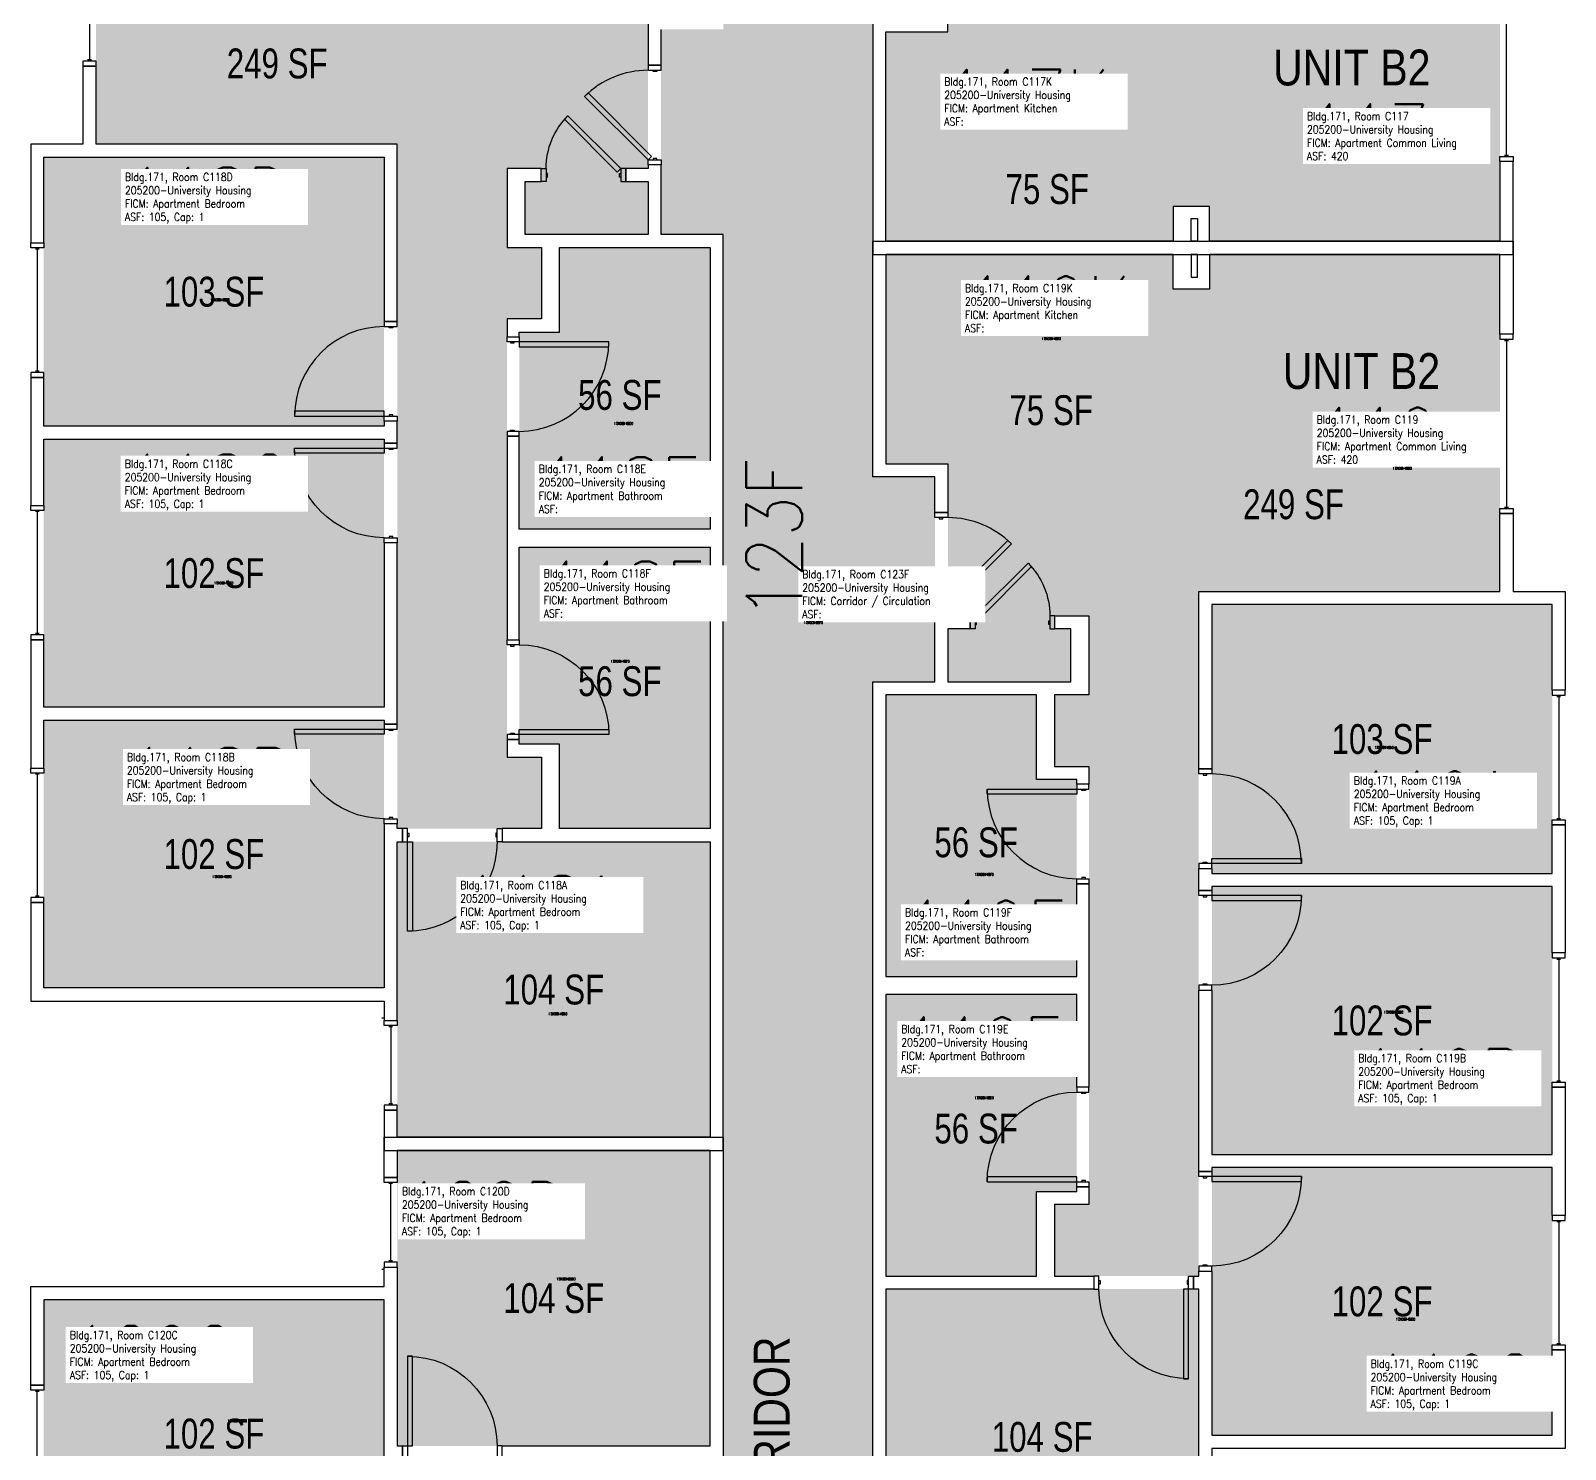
# Model space of a CAD drawing. Header units: inches. Extents: x 56 to 3925, y -1092 to 1472.
# Drawn here: x 3308 to 3925, y 445 to 1015 of the extents above; entities that cross this region are included whole.
import ezdxf
from ezdxf.enums import TextEntityAlignment as Align

# ---------------------------------------------------------------- set-up
doc = ezdxf.new("R2010")
doc.units = ezdxf.units.IN
doc.header["$LTSCALE"] = 192
doc.header["$MEASUREMENT"] = 0
doc.layers.get('0').update_dxf_attribs({"plot": 0})
for name, color, linetype in [('A-AREA-IDEN', 1, 'Continuous'), ('A-DOOR', 2, 'Continuous'), ('A-GLAZ', 1, 'Continuous'), ('A-IDEN-RNUM', 7, 'Continuous'), ('A-IDEN-SNUM', 4, 'Continuous'), ('A-IDEN-VNUM', 4, 'Continuous'), ('A-WALL', 5, 'Continuous'), ('AREA-TEXT', 3, 'Continuous'), ('Rooms-Category-Color', 7, 'Continuous'), ('Rooms-College-Color', 7, 'Continuous'), ('Rooms-Department-Color', 7, 'Continuous'), ('Rooms-Division-Color', 7, 'Continuous'), ('Rooms-Information', 7, 'Continuous')]:
    doc.layers.add(name, color=color, linetype=linetype)
doc.styles.add('AREA', font='arial.ttf', dxfattribs={"width": 0.75, "height": 12})
doc.styles.add('ROOMSNUMBER', font='txt.shx', dxfattribs={"height": 0.03})
doc.styles.add('ROOMVNUMBER', font='simplex.shx', dxfattribs={"width": 0.85})
doc.styles.get("Standard").update_dxf_attribs({"font": 'ARIALN.TTF'})

msp = doc.modelspace()

# ---------------------------------------------------------------- hatches: boundary and pattern name
h = msp.add_hatch()
h.set_pattern_fill('ANSI31', color=256, angle=90, style=0)
h.set_pattern_definition([(135, (2935.29632, 505.40573), (-0.088388348, -0.088388348), [])])
h.paths.add_polyline_path([(3519.25, 836.88), (3519.25, 895.61), (3528.46, 895.61), (3528.46, 836.88)], flags=9)
h = msp.add_hatch()
h.set_pattern_fill('ANSI31', color=256, style=0)
h.set_pattern_definition([(45, (4297.48303, 325.65573), (0.088388348, -0.088388348), [])])
h.paths.add_polyline_path([(3713.53, 657.13), (3713.53, 715.86), (3704.32, 715.86), (3704.32, 657.13)], flags=9)
at = {"layer": 'Rooms-Category-Color', "true_color": 0x728ef3}
for points in [[(3781.76, 929.89), (3781.76, 1014.03), (3676.64, 1014.03), (3676.64, 1075.16), (3685.59, 1075.16), (3685.59, 1080.41), (3676.64, 1080.41), (3676.64, 1101.6), (3726.01, 1101.6), (3726.01, 1080.41), (3719.59, 1080.41), (3719.59, 1075.16), (3733.26, 1075.16), (3733.26, 1106.85), (3719.39, 1106.85), (3719.39, 1135.6), (3733.26, 1135.6), (3733.26, 1311.64), (3719.39, 1311.64), (3719.39, 1340.39), (3777.39, 1340.39), (3777.39, 1065.39), (3898.39, 1065.39), (3898.39, 929.89)], [(3451.01, 1104.39), (3451.01, 1020.24), (3556.14, 1020.24), (3556.14, 959.12), (3547.19, 959.12), (3547.19, 953.87), (3556.14, 953.87), (3556.14, 932.67), (3506.76, 932.67), (3506.76, 953.87), (3513.19, 953.87), (3513.19, 959.12), (3499.51, 959.12), (3499.51, 927.42), (3513.39, 927.42), (3513.39, 898.67), (3499.51, 898.67), (3499.51, 722.64), (3513.39, 722.64), (3513.39, 693.89), (3455.39, 693.89), (3455.39, 968.89), (3334.39, 968.89), (3334.39, 1104.39)], [(3651.64, 1014.03), (3781.76, 1014.03), (3781.76, 943.89), (3767.14, 943.89), (3767.14, 929.89), (3651.64, 929.89)], [(3313.39, 963.64), (3313.39, 855.64), (3450.14, 855.64), (3450.14, 963.64)], [(3581.14, 814.28), (3504.39, 814.28), (3504.39, 893.42), (3520.64, 893.42), (3520.64, 927.42), (3581.14, 927.42)], [(3651.64, 840.49), (3781.76, 840.49), (3781.76, 910.64), (3767.14, 910.64), (3767.14, 924.64), (3651.64, 924.64)], [(3781.76, 924.64), (3781.76, 840.49), (3676.64, 840.49), (3676.64, 779.37), (3685.59, 779.37), (3685.59, 774.12), (3676.64, 774.12), (3676.64, 752.92), (3726.01, 752.92), (3726.01, 774.12), (3719.59, 774.12), (3719.59, 779.37), (3733.26, 779.37), (3733.26, 747.67), (3719.39, 747.67), (3719.39, 718.92), (3733.26, 718.92), (3733.26, 542.89), (3719.39, 542.89), (3719.39, 514.14), (3777.39, 514.14), (3777.39, 789.14), (3898.39, 789.14), (3898.39, 924.64)], [(3450.14, 742.76), (3313.39, 742.76), (3313.39, 850.39), (3450.14, 850.39)], [(3581.14, 693.89), (3520.64, 693.89), (3520.64, 727.89), (3504.39, 727.89), (3504.39, 807.03), (3581.14, 807.03)], [(3919.39, 783.89), (3919.39, 675.89), (3782.64, 675.89), (3782.64, 783.89)], [(3651.64, 634.53), (3728.39, 634.53), (3728.39, 713.67), (3712.14, 713.67), (3712.14, 747.67), (3651.64, 747.67)], [(3450.14, 629.89), (3313.39, 629.89), (3313.39, 737.51), (3450.14, 737.51)], [(3581.14, 569.89), (3455.39, 569.89), (3455.39, 688.64), (3581.14, 688.64)], [(3919.39, 563.01), (3782.64, 563.01), (3782.64, 670.64), (3919.39, 670.64)], [(3651.64, 514.14), (3712.14, 514.14), (3712.14, 548.14), (3728.39, 548.14), (3728.39, 627.28), (3651.64, 627.28)], [(3581.14, 564.64), (3455.39, 564.64), (3455.39, 445.89), (3581.14, 445.89)], [(3782.64, 450.14), (3919.39, 450.14), (3919.39, 557.76), (3782.64, 557.76)], [(3651.64, 390.14), (3777.39, 390.14), (3777.39, 508.89), (3651.64, 508.89)], [(3450.14, 504.64), (3313.39, 504.64), (3313.39, 397.01), (3450.14, 397.01)]]:
    msp.add_hatch(color=171, dxfattribs=at).paths.add_polyline_path(points)
at = {"layer": 'Rooms-Category-Color', "true_color": 0xadadad}
msp.add_hatch(color=253, dxfattribs=at).paths.add_polyline_path([(3586.39, 1019.28), (3646.39, 1019.28), (3646.39, 835.24), (3671.39, 835.24), (3671.39, 752.92), (3646.39, 752.92), (3646.39, 22.1), (3671.39, 22.1), (3671.39, -60.22), (3646.39, -60.22), (3646.39, -248.61), (3586.39, -248.61), (3586.39, -215.61), (3587.01, -215.61), (3587.01, -44.24), (3586.39, -44.24), (3586.39, 119.53), (3561.39, 119.53), (3561.39, 201.85), (3586.39, 201.85), (3586.39, 932.67), (3561.39, 932.67), (3561.39, 1014.99), (3586.39, 1014.99)])
at = {"layer": 'Rooms-College-Color', "true_color": 0xadadad}
for points in [[(3781.76, 929.89), (3781.76, 1014.03), (3676.64, 1014.03), (3676.64, 1075.16), (3685.59, 1075.16), (3685.59, 1080.41), (3676.64, 1080.41), (3676.64, 1101.6), (3726.01, 1101.6), (3726.01, 1080.41), (3719.59, 1080.41), (3719.59, 1075.16), (3733.26, 1075.16), (3733.26, 1106.85), (3719.39, 1106.85), (3719.39, 1135.6), (3733.26, 1135.6), (3733.26, 1311.64), (3719.39, 1311.64), (3719.39, 1340.39), (3777.39, 1340.39), (3777.39, 1065.39), (3898.39, 1065.39), (3898.39, 929.89)], [(3451.01, 1104.39), (3451.01, 1020.24), (3556.14, 1020.24), (3556.14, 959.12), (3547.19, 959.12), (3547.19, 953.87), (3556.14, 953.87), (3556.14, 932.67), (3506.76, 932.67), (3506.76, 953.87), (3513.19, 953.87), (3513.19, 959.12), (3499.51, 959.12), (3499.51, 927.42), (3513.39, 927.42), (3513.39, 898.67), (3499.51, 898.67), (3499.51, 722.64), (3513.39, 722.64), (3513.39, 693.89), (3455.39, 693.89), (3455.39, 968.89), (3334.39, 968.89), (3334.39, 1104.39)], [(3586.39, 1019.28), (3646.39, 1019.28), (3646.39, 835.24), (3671.39, 835.24), (3671.39, 752.92), (3646.39, 752.92), (3646.39, 22.1), (3671.39, 22.1), (3671.39, -60.22), (3646.39, -60.22), (3646.39, -248.61), (3586.39, -248.61), (3586.39, -215.61), (3587.01, -215.61), (3587.01, -44.24), (3586.39, -44.24), (3586.39, 119.53), (3561.39, 119.53), (3561.39, 201.85), (3586.39, 201.85), (3586.39, 932.67), (3561.39, 932.67), (3561.39, 1014.99), (3586.39, 1014.99)], [(3651.64, 1014.03), (3781.76, 1014.03), (3781.76, 943.89), (3767.14, 943.89), (3767.14, 929.89), (3651.64, 929.89)], [(3313.39, 963.64), (3313.39, 855.64), (3450.14, 855.64), (3450.14, 963.64)], [(3581.14, 814.28), (3504.39, 814.28), (3504.39, 893.42), (3520.64, 893.42), (3520.64, 927.42), (3581.14, 927.42)], [(3651.64, 840.49), (3781.76, 840.49), (3781.76, 910.64), (3767.14, 910.64), (3767.14, 924.64), (3651.64, 924.64)], [(3781.76, 924.64), (3781.76, 840.49), (3676.64, 840.49), (3676.64, 779.37), (3685.59, 779.37), (3685.59, 774.12), (3676.64, 774.12), (3676.64, 752.92), (3726.01, 752.92), (3726.01, 774.12), (3719.59, 774.12), (3719.59, 779.37), (3733.26, 779.37), (3733.26, 747.67), (3719.39, 747.67), (3719.39, 718.92), (3733.26, 718.92), (3733.26, 542.89), (3719.39, 542.89), (3719.39, 514.14), (3777.39, 514.14), (3777.39, 789.14), (3898.39, 789.14), (3898.39, 924.64)], [(3450.14, 742.76), (3313.39, 742.76), (3313.39, 850.39), (3450.14, 850.39)], [(3581.14, 693.89), (3520.64, 693.89), (3520.64, 727.89), (3504.39, 727.89), (3504.39, 807.03), (3581.14, 807.03)], [(3919.39, 783.89), (3919.39, 675.89), (3782.64, 675.89), (3782.64, 783.89)], [(3651.64, 634.53), (3728.39, 634.53), (3728.39, 713.67), (3712.14, 713.67), (3712.14, 747.67), (3651.64, 747.67)], [(3450.14, 629.89), (3313.39, 629.89), (3313.39, 737.51), (3450.14, 737.51)], [(3581.14, 569.89), (3455.39, 569.89), (3455.39, 688.64), (3581.14, 688.64)], [(3919.39, 563.01), (3782.64, 563.01), (3782.64, 670.64), (3919.39, 670.64)], [(3651.64, 514.14), (3712.14, 514.14), (3712.14, 548.14), (3728.39, 548.14), (3728.39, 627.28), (3651.64, 627.28)], [(3581.14, 564.64), (3455.39, 564.64), (3455.39, 445.89), (3581.14, 445.89)], [(3782.64, 450.14), (3919.39, 450.14), (3919.39, 557.76), (3782.64, 557.76)], [(3651.64, 390.14), (3777.39, 390.14), (3777.39, 508.89), (3651.64, 508.89)], [(3450.14, 504.64), (3313.39, 504.64), (3313.39, 397.01), (3450.14, 397.01)]]:
    msp.add_hatch(color=253, dxfattribs=at).paths.add_polyline_path(points)
at = {"layer": 'Rooms-Department-Color', "true_color": 0x604aed}
for points in [[(3781.76, 929.89), (3781.76, 1014.03), (3676.64, 1014.03), (3676.64, 1075.16), (3685.59, 1075.16), (3685.59, 1080.41), (3676.64, 1080.41), (3676.64, 1101.6), (3726.01, 1101.6), (3726.01, 1080.41), (3719.59, 1080.41), (3719.59, 1075.16), (3733.26, 1075.16), (3733.26, 1106.85), (3719.39, 1106.85), (3719.39, 1135.6), (3733.26, 1135.6), (3733.26, 1311.64), (3719.39, 1311.64), (3719.39, 1340.39), (3777.39, 1340.39), (3777.39, 1065.39), (3898.39, 1065.39), (3898.39, 929.89)], [(3451.01, 1104.39), (3451.01, 1020.24), (3556.14, 1020.24), (3556.14, 959.12), (3547.19, 959.12), (3547.19, 953.87), (3556.14, 953.87), (3556.14, 932.67), (3506.76, 932.67), (3506.76, 953.87), (3513.19, 953.87), (3513.19, 959.12), (3499.51, 959.12), (3499.51, 927.42), (3513.39, 927.42), (3513.39, 898.67), (3499.51, 898.67), (3499.51, 722.64), (3513.39, 722.64), (3513.39, 693.89), (3455.39, 693.89), (3455.39, 968.89), (3334.39, 968.89), (3334.39, 1104.39)], [(3651.64, 1014.03), (3781.76, 1014.03), (3781.76, 943.89), (3767.14, 943.89), (3767.14, 929.89), (3651.64, 929.89)], [(3313.39, 963.64), (3313.39, 855.64), (3450.14, 855.64), (3450.14, 963.64)], [(3581.14, 814.28), (3504.39, 814.28), (3504.39, 893.42), (3520.64, 893.42), (3520.64, 927.42), (3581.14, 927.42)], [(3651.64, 840.49), (3781.76, 840.49), (3781.76, 910.64), (3767.14, 910.64), (3767.14, 924.64), (3651.64, 924.64)], [(3781.76, 924.64), (3781.76, 840.49), (3676.64, 840.49), (3676.64, 779.37), (3685.59, 779.37), (3685.59, 774.12), (3676.64, 774.12), (3676.64, 752.92), (3726.01, 752.92), (3726.01, 774.12), (3719.59, 774.12), (3719.59, 779.37), (3733.26, 779.37), (3733.26, 747.67), (3719.39, 747.67), (3719.39, 718.92), (3733.26, 718.92), (3733.26, 542.89), (3719.39, 542.89), (3719.39, 514.14), (3777.39, 514.14), (3777.39, 789.14), (3898.39, 789.14), (3898.39, 924.64)], [(3450.14, 742.76), (3313.39, 742.76), (3313.39, 850.39), (3450.14, 850.39)], [(3581.14, 693.89), (3520.64, 693.89), (3520.64, 727.89), (3504.39, 727.89), (3504.39, 807.03), (3581.14, 807.03)], [(3919.39, 783.89), (3919.39, 675.89), (3782.64, 675.89), (3782.64, 783.89)], [(3651.64, 634.53), (3728.39, 634.53), (3728.39, 713.67), (3712.14, 713.67), (3712.14, 747.67), (3651.64, 747.67)], [(3450.14, 629.89), (3313.39, 629.89), (3313.39, 737.51), (3450.14, 737.51)], [(3581.14, 569.89), (3455.39, 569.89), (3455.39, 688.64), (3581.14, 688.64)], [(3919.39, 563.01), (3782.64, 563.01), (3782.64, 670.64), (3919.39, 670.64)], [(3651.64, 514.14), (3712.14, 514.14), (3712.14, 548.14), (3728.39, 548.14), (3728.39, 627.28), (3651.64, 627.28)], [(3581.14, 564.64), (3455.39, 564.64), (3455.39, 445.89), (3581.14, 445.89)], [(3782.64, 450.14), (3919.39, 450.14), (3919.39, 557.76), (3782.64, 557.76)], [(3651.64, 390.14), (3777.39, 390.14), (3777.39, 508.89), (3651.64, 508.89)], [(3450.14, 504.64), (3313.39, 504.64), (3313.39, 397.01), (3450.14, 397.01)]]:
    msp.add_hatch(color=173, dxfattribs=at).paths.add_polyline_path(points)
at = {"layer": 'Rooms-Department-Color', "true_color": 0xacacac}
msp.add_hatch(color=253, dxfattribs=at).paths.add_polyline_path([(3586.39, 1019.28), (3646.39, 1019.28), (3646.39, 835.24), (3671.39, 835.24), (3671.39, 752.92), (3646.39, 752.92), (3646.39, 22.1), (3671.39, 22.1), (3671.39, -60.22), (3646.39, -60.22), (3646.39, -248.61), (3586.39, -248.61), (3586.39, -215.61), (3587.01, -215.61), (3587.01, -44.24), (3586.39, -44.24), (3586.39, 119.53), (3561.39, 119.53), (3561.39, 201.85), (3586.39, 201.85), (3586.39, 932.67), (3561.39, 932.67), (3561.39, 1014.99), (3586.39, 1014.99)])
at = {"layer": 'Rooms-Division-Color', "true_color": 0x604aed}
for points in [[(3781.76, 929.89), (3781.76, 1014.03), (3676.64, 1014.03), (3676.64, 1075.16), (3685.59, 1075.16), (3685.59, 1080.41), (3676.64, 1080.41), (3676.64, 1101.6), (3726.01, 1101.6), (3726.01, 1080.41), (3719.59, 1080.41), (3719.59, 1075.16), (3733.26, 1075.16), (3733.26, 1106.85), (3719.39, 1106.85), (3719.39, 1135.6), (3733.26, 1135.6), (3733.26, 1311.64), (3719.39, 1311.64), (3719.39, 1340.39), (3777.39, 1340.39), (3777.39, 1065.39), (3898.39, 1065.39), (3898.39, 929.89)], [(3451.01, 1104.39), (3451.01, 1020.24), (3556.14, 1020.24), (3556.14, 959.12), (3547.19, 959.12), (3547.19, 953.87), (3556.14, 953.87), (3556.14, 932.67), (3506.76, 932.67), (3506.76, 953.87), (3513.19, 953.87), (3513.19, 959.12), (3499.51, 959.12), (3499.51, 927.42), (3513.39, 927.42), (3513.39, 898.67), (3499.51, 898.67), (3499.51, 722.64), (3513.39, 722.64), (3513.39, 693.89), (3455.39, 693.89), (3455.39, 968.89), (3334.39, 968.89), (3334.39, 1104.39)], [(3651.64, 1014.03), (3781.76, 1014.03), (3781.76, 943.89), (3767.14, 943.89), (3767.14, 929.89), (3651.64, 929.89)], [(3313.39, 963.64), (3313.39, 855.64), (3450.14, 855.64), (3450.14, 963.64)], [(3581.14, 814.28), (3504.39, 814.28), (3504.39, 893.42), (3520.64, 893.42), (3520.64, 927.42), (3581.14, 927.42)], [(3651.64, 840.49), (3781.76, 840.49), (3781.76, 910.64), (3767.14, 910.64), (3767.14, 924.64), (3651.64, 924.64)], [(3781.76, 924.64), (3781.76, 840.49), (3676.64, 840.49), (3676.64, 779.37), (3685.59, 779.37), (3685.59, 774.12), (3676.64, 774.12), (3676.64, 752.92), (3726.01, 752.92), (3726.01, 774.12), (3719.59, 774.12), (3719.59, 779.37), (3733.26, 779.37), (3733.26, 747.67), (3719.39, 747.67), (3719.39, 718.92), (3733.26, 718.92), (3733.26, 542.89), (3719.39, 542.89), (3719.39, 514.14), (3777.39, 514.14), (3777.39, 789.14), (3898.39, 789.14), (3898.39, 924.64)], [(3450.14, 742.76), (3313.39, 742.76), (3313.39, 850.39), (3450.14, 850.39)], [(3581.14, 693.89), (3520.64, 693.89), (3520.64, 727.89), (3504.39, 727.89), (3504.39, 807.03), (3581.14, 807.03)], [(3919.39, 783.89), (3919.39, 675.89), (3782.64, 675.89), (3782.64, 783.89)], [(3651.64, 634.53), (3728.39, 634.53), (3728.39, 713.67), (3712.14, 713.67), (3712.14, 747.67), (3651.64, 747.67)], [(3450.14, 629.89), (3313.39, 629.89), (3313.39, 737.51), (3450.14, 737.51)], [(3581.14, 569.89), (3455.39, 569.89), (3455.39, 688.64), (3581.14, 688.64)], [(3919.39, 563.01), (3782.64, 563.01), (3782.64, 670.64), (3919.39, 670.64)], [(3651.64, 514.14), (3712.14, 514.14), (3712.14, 548.14), (3728.39, 548.14), (3728.39, 627.28), (3651.64, 627.28)], [(3581.14, 564.64), (3455.39, 564.64), (3455.39, 445.89), (3581.14, 445.89)], [(3782.64, 450.14), (3919.39, 450.14), (3919.39, 557.76), (3782.64, 557.76)], [(3651.64, 390.14), (3777.39, 390.14), (3777.39, 508.89), (3651.64, 508.89)], [(3450.14, 504.64), (3313.39, 504.64), (3313.39, 397.01), (3450.14, 397.01)]]:
    msp.add_hatch(color=173, dxfattribs=at).paths.add_polyline_path(points)
at = {"layer": 'Rooms-Division-Color', "true_color": 0xadadad}
msp.add_hatch(color=253, dxfattribs=at).paths.add_polyline_path([(3586.39, 1019.28), (3646.39, 1019.28), (3646.39, 835.24), (3671.39, 835.24), (3671.39, 752.92), (3646.39, 752.92), (3646.39, 22.1), (3671.39, 22.1), (3671.39, -60.22), (3646.39, -60.22), (3646.39, -248.61), (3586.39, -248.61), (3586.39, -215.61), (3587.01, -215.61), (3587.01, -44.24), (3586.39, -44.24), (3586.39, 119.53), (3561.39, 119.53), (3561.39, 201.85), (3586.39, 201.85), (3586.39, 932.67), (3561.39, 932.67), (3561.39, 1014.99), (3586.39, 1014.99)])

# ---------------------------------------------------------------- linework, layer by layer
at = {"layer": 'A-DOOR'}
for points in [[(3561.39, 998.61), (3561.39, 1000.61), (3556.14, 1000.61), (3556.14, 998.61)], [(3559.64, 998.61), (3559.64, 998.11), (3558.14, 998.11), (3558.14, 998.61)], [(3556.14, 962.61), (3557.55, 964.02), (3532.1, 989.48), (3530.68, 988.06)], [(3545.19, 959.12), (3543.78, 957.7), (3522.56, 978.92), (3523.98, 980.33)], [(3561.39, 962.61), (3561.39, 960.61), (3556.14, 960.61), (3556.14, 962.61)], [(3559.64, 962.61), (3559.64, 963.11), (3558.14, 963.11), (3558.14, 962.61)], [(3515.19, 953.87), (3513.19, 953.87), (3513.19, 959.12), (3515.19, 959.12)], [(3515.19, 955.62), (3515.69, 955.62), (3515.69, 957.12), (3515.19, 957.12)], [(3545.19, 955.62), (3544.69, 955.62), (3544.69, 957.12), (3545.19, 957.12)], [(3545.19, 953.87), (3547.19, 953.87), (3547.19, 959.12), (3545.19, 959.12)], [(3455.39, 895.64), (3455.39, 897.64), (3450.14, 897.64), (3450.14, 895.64)], [(3453.64, 895.64), (3453.64, 895.14), (3452.14, 895.14), (3452.14, 895.64)], [(3499.51, 889.53), (3499.51, 891.53), (3504.39, 891.53), (3504.39, 889.53)], [(3500.89, 889.53), (3500.89, 889.03), (3502.39, 889.03), (3502.39, 889.53)], [(3504.39, 889.53), (3504.39, 887.53), (3540.39, 887.53), (3540.39, 889.53)], [(3450.14, 859.64), (3450.14, 861.64), (3414.14, 861.64), (3414.14, 859.64)], [(3455.39, 859.64), (3455.39, 857.64), (3450.14, 857.64), (3450.14, 859.64)], [(3453.64, 859.64), (3453.64, 860.14), (3452.14, 860.14), (3452.14, 859.64)], [(3499.51, 853.53), (3499.51, 851.53), (3504.39, 851.53), (3504.39, 853.53)], [(3500.89, 853.53), (3500.89, 854.03), (3502.39, 854.03), (3502.39, 853.53)], [(3450.14, 846.76), (3450.14, 844.76), (3414.14, 844.76), (3414.14, 846.76)], [(3455.39, 846.76), (3455.39, 848.76), (3450.14, 848.76), (3450.14, 846.76)], [(3453.64, 846.76), (3453.64, 846.26), (3452.14, 846.26), (3452.14, 846.76)], [(3671.39, 818.86), (3671.39, 820.86), (3676.64, 820.86), (3676.64, 818.86)], [(3673.14, 818.86), (3673.14, 818.36), (3674.64, 818.36), (3674.64, 818.86)], [(3455.39, 810.76), (3455.39, 808.76), (3450.14, 808.76), (3450.14, 810.76)], [(3453.64, 810.76), (3453.64, 811.26), (3452.14, 811.26), (3452.14, 810.76)], [(3676.64, 782.86), (3675.23, 784.27), (3700.68, 809.73), (3702.1, 808.31)], [(3687.59, 779.37), (3689, 777.95), (3710.22, 799.17), (3708.8, 800.58)], [(3673.14, 782.86), (3673.14, 783.36), (3674.64, 783.36), (3674.64, 782.86)], [(3671.39, 782.86), (3671.39, 780.86), (3676.64, 780.86), (3676.64, 782.86)], [(3687.59, 774.12), (3685.59, 774.12), (3685.59, 779.37), (3687.59, 779.37)], [(3687.59, 775.87), (3688.09, 775.87), (3688.09, 777.37), (3687.59, 777.37)], [(3717.59, 775.87), (3717.09, 775.87), (3717.09, 777.37), (3717.59, 777.37)], [(3717.59, 774.12), (3719.59, 774.12), (3719.59, 779.37), (3717.59, 779.37)], [(3499.51, 767.78), (3499.51, 769.78), (3504.39, 769.78), (3504.39, 767.78)], [(3500.89, 767.78), (3500.89, 767.28), (3502.39, 767.28), (3502.39, 767.78)], [(3450.14, 733.89), (3450.14, 731.89), (3414.14, 731.89), (3414.14, 733.89)], [(3455.39, 733.89), (3455.39, 735.89), (3450.14, 735.89), (3450.14, 733.89)], [(3453.64, 733.89), (3453.64, 733.39), (3452.14, 733.39), (3452.14, 733.89)], [(3504.39, 731.78), (3504.39, 733.78), (3540.39, 733.78), (3540.39, 731.78)], [(3499.51, 731.78), (3499.51, 729.78), (3504.39, 729.78), (3504.39, 731.78)], [(3500.89, 731.78), (3500.89, 732.28), (3502.39, 732.28), (3502.39, 731.78)], [(3777.39, 715.89), (3777.39, 717.89), (3782.64, 717.89), (3782.64, 715.89)], [(3779.14, 715.89), (3779.14, 715.39), (3780.64, 715.39), (3780.64, 715.89)], [(3728.39, 709.78), (3728.39, 707.78), (3692.39, 707.78), (3692.39, 709.78)], [(3733.26, 709.78), (3733.26, 711.78), (3728.39, 711.78), (3728.39, 709.78)], [(3731.89, 709.78), (3731.89, 709.28), (3730.39, 709.28), (3730.39, 709.78)], [(3455.39, 697.89), (3455.39, 695.89), (3450.14, 695.89), (3450.14, 697.89)], [(3453.64, 697.89), (3453.64, 698.39), (3452.14, 698.39), (3452.14, 697.89)], [(3459.51, 693.89), (3457.51, 693.89), (3457.51, 688.64), (3459.51, 688.64)], [(3459.51, 692.14), (3460.01, 692.14), (3460.01, 690.64), (3459.51, 690.64)], [(3495.51, 692.14), (3495.01, 692.14), (3495.01, 690.64), (3495.51, 690.64)], [(3495.51, 693.89), (3497.51, 693.89), (3497.51, 688.64), (3495.51, 688.64)], [(3459.51, 688.64), (3461.51, 688.64), (3461.51, 652.64), (3459.51, 652.64)], [(3777.39, 679.89), (3777.39, 677.89), (3782.64, 677.89), (3782.64, 679.89)], [(3779.14, 679.89), (3779.14, 680.39), (3780.64, 680.39), (3780.64, 679.89)], [(3782.64, 679.89), (3782.64, 681.89), (3818.64, 681.89), (3818.64, 679.89)], [(3733.26, 673.78), (3733.26, 671.78), (3728.39, 671.78), (3728.39, 673.78)], [(3731.89, 673.78), (3731.89, 674.28), (3730.39, 674.28), (3730.39, 673.78)], [(3777.39, 667.01), (3777.39, 669.01), (3782.64, 669.01), (3782.64, 667.01)], [(3779.14, 667.01), (3779.14, 666.51), (3780.64, 666.51), (3780.64, 667.01)], [(3782.64, 667.01), (3782.64, 665.01), (3818.64, 665.01), (3818.64, 667.01)], [(3777.39, 631.01), (3777.39, 629.01), (3782.64, 629.01), (3782.64, 631.01)], [(3779.14, 631.01), (3779.14, 631.51), (3780.64, 631.51), (3780.64, 631.01)], [(3733.26, 588.03), (3733.26, 590.03), (3728.39, 590.03), (3728.39, 588.03)], [(3731.89, 588.03), (3731.89, 587.53), (3730.39, 587.53), (3730.39, 588.03)], [(3777.39, 554.14), (3777.39, 556.14), (3782.64, 556.14), (3782.64, 554.14)], [(3728.39, 552.03), (3728.39, 554.03), (3692.39, 554.03), (3692.39, 552.03)], [(3733.26, 552.03), (3733.26, 550.03), (3728.39, 550.03), (3728.39, 552.03)], [(3731.89, 552.03), (3731.89, 552.53), (3730.39, 552.53), (3730.39, 552.03)], [(3779.14, 554.14), (3779.14, 553.64), (3780.64, 553.64), (3780.64, 554.14)], [(3782.64, 554.14), (3782.64, 552.14), (3818.64, 552.14), (3818.64, 554.14)], [(3777.39, 518.14), (3777.39, 516.14), (3782.64, 516.14), (3782.64, 518.14)], [(3779.14, 518.14), (3779.14, 518.64), (3780.64, 518.64), (3780.64, 518.14)], [(3737.27, 514.14), (3735.27, 514.14), (3735.27, 508.89), (3737.27, 508.89)], [(3737.27, 512.39), (3737.77, 512.39), (3737.77, 510.89), (3737.27, 510.89)], [(3773.27, 512.39), (3772.77, 512.39), (3772.77, 510.89), (3773.27, 510.89)], [(3773.27, 514.14), (3775.27, 514.14), (3775.27, 508.89), (3773.27, 508.89)], [(3773.27, 508.89), (3771.27, 508.89), (3771.27, 472.89), (3773.27, 472.89)], [(3459.51, 445.89), (3461.51, 445.89), (3461.51, 481.89), (3459.51, 481.89)], [(3459.51, 440.64), (3457.51, 440.64), (3457.51, 445.89), (3459.51, 445.89)], [(3495.51, 440.64), (3497.51, 440.64), (3497.51, 445.89), (3495.51, 445.89)]]:
    msp.add_lwpolyline(points, close=True, dxfattribs=at)
for centre, start, end in [((3556.14, 962.61), 90, 135), ((3450.14, 859.64), 90, 180), ((3504.39, 889.53), 270, 0), ((3676.64, 782.86), 45, 90), ((3782.64, 679.89), 0, 90), ((3728.39, 709.78), 180, 270)]:
    msp.add_arc(centre, 36, start, end, dxfattribs=at)
at = {"layer": 'A-DOOR', "extrusion": (0, 0, -1)}
for centre, radius, start, end in [((-3545.19, 959.12), 30, 0, 45), ((-3450.14, 846.76), 36, 270, 0), ((-3687.59, 779.37), 30, 135, 180), ((-3504.39, 731.78), 36, 90, 180), ((-3450.14, 733.89), 36, 270, 0), ((-3459.51, 688.64), 36, 180, 270), ((-3782.64, 667.01), 36, 180, 270), ((-3728.39, 552.03), 36, 0, 90), ((-3782.64, 554.14), 36, 180, 270), ((-3773.27, 508.89), 36, 270, 0), ((-3459.51, 445.89), 36, 90, 180)]:
    msp.add_arc(centre, radius, start, end, dxfattribs=at)
at = {"layer": 'A-GLAZ'}
for p, q in [((3331.76, 1069.77), (3331.76, 1002.77)), ((3901.01, 964.5), (3901.01, 1031.5)), ((3332.51, 1002.77), (3331.01, 1002.77)), ((3900.26, 964.5), (3901.76, 964.5)), ((3311.51, 926.73), (3310.01, 926.73)), ((3310.76, 926.73), (3310.76, 877.73)), ((3900.26, 890.02), (3901.76, 890.02)), ((3901.01, 890.02), (3901.01, 823.02)), ((3311.51, 877.73), (3310.01, 877.73)), ((3311.51, 821.26), (3310.01, 821.26)), ((3310.76, 821.26), (3310.76, 772.26)), ((3900.26, 823.02), (3901.76, 823.02)), ((3311.51, 772.26), (3310.01, 772.26)), ((3921.26, 746.98), (3922.76, 746.98)), ((3922.01, 746.98), (3922.01, 697.98)), ((3311.51, 715.74), (3310.01, 715.74)), ((3310.76, 715.74), (3310.76, 666.74)), ((3921.26, 697.98), (3922.76, 697.98)), ((3311.51, 666.74), (3310.01, 666.74)), ((3921.26, 641.51), (3922.76, 641.51)), ((3922.01, 641.51), (3922.01, 592.51)), ((3450.14, 617.77), (3449.14, 617.77)), ((3453.51, 614.27), (3452.01, 614.27)), ((3452.76, 614.27), (3452.76, 583.27)), ((3921.26, 592.51), (3922.76, 592.51)), ((3453.51, 583.27), (3452.01, 583.27)), ((3453.51, 551.26), (3452.01, 551.26)), ((3452.76, 520.26), (3452.76, 551.26)), ((3921.26, 535.99), (3922.76, 535.99)), ((3922.01, 535.99), (3922.01, 486.99)), ((3453.51, 520.26), (3452.01, 520.26)), ((3450.14, 516.76), (3449.14, 516.76)), ((3921.26, 486.99), (3922.76, 486.99)), ((3311.51, 467.79), (3310.01, 467.79)), ((3310.76, 418.79), (3310.76, 467.79))]:
    msp.add_line(p, q, dxfattribs=at)
for points in [[(3329.14, 1002.27), (3329.14, 1000.27), (3334.39, 1000.27), (3334.39, 1002.27)], [(3903.64, 964), (3903.64, 962), (3898.39, 962), (3898.39, 964)], [(3308.14, 927.23), (3308.14, 929.23), (3313.39, 929.23), (3313.39, 927.23)], [(3903.64, 890.52), (3903.64, 892.52), (3898.39, 892.52), (3898.39, 890.52)], [(3308.14, 877.23), (3308.14, 875.23), (3313.39, 875.23), (3313.39, 877.23)], [(3308.14, 821.76), (3308.14, 823.76), (3313.39, 823.76), (3313.39, 821.76)], [(3903.64, 822.52), (3903.64, 820.52), (3898.39, 820.52), (3898.39, 822.52)], [(3308.14, 771.76), (3308.14, 769.76), (3313.39, 769.76), (3313.39, 771.76)], [(3924.64, 747.48), (3924.64, 749.48), (3919.39, 749.48), (3919.39, 747.48)], [(3308.14, 716.24), (3308.14, 718.24), (3313.39, 718.24), (3313.39, 716.24)], [(3924.64, 697.48), (3924.64, 695.48), (3919.39, 695.48), (3919.39, 697.48)], [(3308.14, 666.24), (3308.14, 664.24), (3313.39, 664.24), (3313.39, 666.24)], [(3924.64, 642.01), (3924.64, 644.01), (3919.39, 644.01), (3919.39, 642.01)], [(3450.14, 614.77), (3450.14, 616.77), (3455.39, 616.77), (3455.39, 614.77)], [(3924.64, 592.01), (3924.64, 590.01), (3919.39, 590.01), (3919.39, 592.01)], [(3450.14, 582.77), (3450.14, 580.77), (3455.39, 580.77), (3455.39, 582.77)], [(3450.14, 551.76), (3450.14, 553.76), (3455.39, 553.76), (3455.39, 551.76)], [(3924.64, 536.49), (3924.64, 538.49), (3919.39, 538.49), (3919.39, 536.49)], [(3450.14, 519.76), (3450.14, 517.76), (3455.39, 517.76), (3455.39, 519.76)], [(3924.64, 486.49), (3924.64, 484.49), (3919.39, 484.49), (3919.39, 486.49)], [(3308.14, 468.29), (3308.14, 470.29), (3313.39, 470.29), (3313.39, 468.29)]]:
    msp.add_lwpolyline(points, close=True, dxfattribs=at)
at = {"layer": 'A-WALL'}
for p, q in [((3676.64, 1014.03), (3676.64, 1033.67)), ((3556.14, 1020.24), (3556.14, 1000.61)), ((3646.39, 1019.28), (3646.39, 924.64)), ((3561.39, 1000.61), (3561.39, 1014.99)), ((3651.64, 929.89), (3651.64, 1014.03)), ((3651.64, 1014.03), (3676.64, 1014.03)), ((3329.14, 1000.27), (3329.14, 968.89)), ((3334.39, 1000.27), (3329.14, 1000.27)), ((3334.39, 968.89), (3334.39, 1000.27)), ((3556.14, 1000.61), (3561.39, 1000.61)), ((3308.14, 968.89), (3308.14, 929.23)), ((3329.14, 968.89), (3308.14, 968.89)), ((3455.39, 968.89), (3334.39, 968.89)), ((3455.39, 897.64), (3455.39, 968.89)), ((3313.39, 929.23), (3313.39, 963.64)), ((3313.39, 963.64), (3450.14, 963.64)), ((3450.14, 963.64), (3450.14, 897.64)), ((3903.64, 962), (3898.39, 962)), ((3898.39, 962), (3898.39, 929.89)), ((3903.64, 924.64), (3903.64, 962)), ((3499.51, 959.12), (3499.51, 927.42)), ((3513.19, 959.12), (3499.51, 959.12)), ((3513.19, 953.87), (3513.19, 959.12)), ((3556.14, 959.12), (3547.19, 959.12)), ((3547.19, 959.12), (3547.19, 953.87)), ((3556.14, 960.61), (3556.14, 959.12)), ((3561.39, 960.61), (3556.14, 960.61)), ((3561.39, 932.67), (3561.39, 960.61)), ((3506.76, 932.67), (3506.76, 953.87)), ((3506.76, 953.87), (3513.19, 953.87)), ((3547.19, 953.87), (3556.14, 953.87)), ((3556.14, 953.87), (3556.14, 932.67)), ((3767.14, 943.89), (3767.14, 929.89)), ((3781.76, 943.89), (3767.14, 943.89)), ((3781.76, 929.89), (3781.76, 943.89)), ((3774.39, 929.89), (3774.39, 939.01)), ((3774.39, 939.01), (3776.89, 939.01)), ((3776.89, 939.01), (3776.89, 929.89)), ((3556.14, 932.67), (3506.76, 932.67)), ((3586.39, 932.67), (3561.39, 932.67)), ((3586.39, 693.26), (3586.39, 932.67)), ((3308.14, 929.23), (3313.39, 929.23)), ((3499.51, 927.42), (3513.39, 927.42)), ((3513.39, 927.42), (3513.39, 898.67)), ((3520.64, 893.42), (3520.64, 927.42)), ((3520.64, 927.42), (3581.14, 927.42)), ((3581.14, 927.42), (3581.14, 814.28)), ((3646.39, 835.24), (3646.39, 929.89)), ((3646.39, 929.89), (3903.64, 929.89)), ((3767.14, 929.89), (3651.64, 929.89)), ((3776.89, 929.89), (3774.39, 929.89)), ((3898.39, 929.89), (3781.76, 929.89)), ((3903.64, 929.89), (3903.64, 892.52)), ((3646.39, 924.64), (3903.64, 924.64)), ((3651.64, 924.64), (3651.64, 840.49)), ((3767.14, 924.64), (3651.64, 924.64)), ((3767.14, 910.64), (3767.14, 924.64)), ((3776.89, 924.64), (3774.39, 924.64)), ((3774.39, 924.64), (3774.39, 915.51)), ((3776.89, 915.51), (3776.89, 924.64)), ((3898.39, 924.64), (3781.76, 924.64)), ((3781.76, 924.64), (3781.76, 910.64)), ((3898.39, 892.52), (3898.39, 924.64)), ((3774.39, 915.51), (3776.89, 915.51)), ((3781.76, 910.64), (3767.14, 910.64)), ((3450.14, 897.64), (3455.39, 897.64)), ((3499.51, 898.67), (3499.51, 891.53)), ((3513.39, 898.67), (3499.51, 898.67)), ((3499.51, 891.53), (3504.39, 891.53)), ((3504.39, 891.53), (3504.39, 893.42)), ((3504.39, 893.42), (3520.64, 893.42)), ((3903.64, 892.52), (3898.39, 892.52)), ((3308.14, 875.23), (3308.14, 823.76)), ((3313.39, 875.23), (3308.14, 875.23)), ((3313.39, 855.64), (3313.39, 875.23)), ((3450.14, 857.64), (3450.14, 855.64)), ((3455.39, 857.64), (3450.14, 857.64)), ((3455.39, 848.76), (3455.39, 857.64)), ((3450.14, 855.64), (3313.39, 855.64)), ((3499.51, 851.53), (3499.51, 769.78)), ((3504.39, 851.53), (3499.51, 851.53)), ((3504.39, 814.28), (3504.39, 851.53)), ((3313.39, 823.76), (3313.39, 850.39)), ((3313.39, 850.39), (3450.14, 850.39)), ((3450.14, 850.39), (3450.14, 848.76)), ((3450.14, 848.76), (3455.39, 848.76)), ((3651.64, 840.49), (3676.64, 840.49)), ((3676.64, 840.49), (3676.64, 820.86)), ((3671.39, 835.24), (3646.39, 835.24)), ((3671.39, 820.86), (3671.39, 835.24)), ((3308.14, 823.76), (3313.39, 823.76)), ((3676.64, 820.86), (3671.39, 820.86)), ((3898.39, 789.14), (3898.39, 820.52)), ((3898.39, 820.52), (3903.64, 820.52)), ((3903.64, 820.52), (3903.64, 789.14)), ((3581.14, 814.28), (3504.39, 814.28)), ((3450.14, 808.76), (3450.14, 742.76)), ((3455.39, 808.76), (3450.14, 808.76)), ((3455.39, 735.89), (3455.39, 808.76)), ((3504.39, 769.78), (3504.39, 807.03)), ((3504.39, 807.03), (3581.14, 807.03)), ((3581.14, 807.03), (3581.14, 693.89)), ((3777.39, 789.14), (3898.39, 789.14)), ((3777.39, 717.89), (3777.39, 789.14)), ((3903.64, 789.14), (3924.64, 789.14)), ((3924.64, 789.14), (3924.64, 749.48)), ((3919.39, 783.89), (3782.64, 783.89)), ((3782.64, 783.89), (3782.64, 717.89)), ((3919.39, 749.48), (3919.39, 783.89)), ((3671.39, 752.92), (3671.39, 780.86)), ((3671.39, 780.86), (3676.64, 780.86)), ((3676.64, 780.86), (3676.64, 779.37)), ((3676.64, 779.37), (3685.59, 779.37)), ((3685.59, 779.37), (3685.59, 774.12)), ((3719.59, 779.37), (3733.26, 779.37)), ((3719.59, 774.12), (3719.59, 779.37)), ((3733.26, 779.37), (3733.26, 747.67)), ((3685.59, 774.12), (3676.64, 774.12)), ((3676.64, 774.12), (3676.64, 752.92)), ((3726.01, 774.12), (3719.59, 774.12)), ((3726.01, 752.92), (3726.01, 774.12)), ((3313.39, 769.76), (3308.14, 769.76)), ((3308.14, 769.76), (3308.14, 718.24)), ((3313.39, 742.76), (3313.39, 769.76)), ((3499.51, 769.78), (3504.39, 769.78)), ((3646.39, 513.51), (3646.39, 752.92)), ((3646.39, 752.92), (3671.39, 752.92)), ((3676.64, 752.92), (3726.01, 752.92)), ((3651.64, 747.67), (3651.64, 634.53)), ((3712.14, 747.67), (3651.64, 747.67)), ((3712.14, 713.67), (3712.14, 747.67)), ((3719.39, 747.67), (3719.39, 718.92)), ((3733.26, 747.67), (3719.39, 747.67)), ((3924.64, 749.48), (3919.39, 749.48)), ((3450.14, 742.76), (3313.39, 742.76)), ((3313.39, 737.51), (3450.14, 737.51)), ((3313.39, 718.24), (3313.39, 737.51)), ((3450.14, 737.51), (3450.14, 735.89)), ((3450.14, 735.89), (3455.39, 735.89)), ((3499.51, 729.78), (3499.51, 722.64)), ((3504.39, 729.78), (3499.51, 729.78)), ((3504.39, 727.89), (3504.39, 729.78)), ((3520.64, 727.89), (3504.39, 727.89)), ((3520.64, 693.89), (3520.64, 727.89)), ((3499.51, 722.64), (3513.39, 722.64)), ((3513.39, 722.64), (3513.39, 693.89)), ((3308.14, 718.24), (3313.39, 718.24)), ((3719.39, 718.92), (3733.26, 718.92)), ((3733.26, 718.92), (3733.26, 711.78)), ((3782.64, 717.89), (3777.39, 717.89)), ((3728.39, 713.67), (3712.14, 713.67)), ((3728.39, 711.78), (3728.39, 713.67)), ((3733.26, 711.78), (3728.39, 711.78)), ((3450.14, 695.89), (3450.14, 629.89)), ((3455.39, 695.89), (3450.14, 695.89)), ((3455.39, 693.89), (3455.39, 695.89)), ((3457.51, 693.89), (3455.39, 693.89)), ((3457.51, 688.64), (3457.51, 693.89)), ((3500.14, 693.89), (3497.51, 693.89)), ((3497.51, 693.89), (3497.51, 688.64)), ((3513.39, 693.89), (3500.14, 693.89)), ((3581.14, 693.89), (3520.64, 693.89)), ((3586.39, 564.64), (3586.39, 693.26)), ((3919.39, 675.89), (3919.39, 695.48)), ((3919.39, 695.48), (3924.64, 695.48)), ((3924.64, 695.48), (3924.64, 644.01)), ((3455.39, 625.26), (3455.39, 688.64)), ((3455.39, 688.64), (3457.51, 688.64)), ((3497.51, 688.64), (3500.14, 688.64)), ((3500.14, 688.64), (3581.14, 688.64)), ((3581.14, 688.64), (3581.14, 569.89)), ((3777.39, 669.01), (3777.39, 677.89)), ((3777.39, 677.89), (3782.64, 677.89)), ((3782.64, 677.89), (3782.64, 675.89)), ((3782.64, 675.89), (3919.39, 675.89)), ((3728.39, 634.53), (3728.39, 671.78)), ((3728.39, 671.78), (3733.26, 671.78)), ((3733.26, 671.78), (3733.26, 590.03)), ((3782.64, 669.01), (3777.39, 669.01)), ((3919.39, 670.64), (3782.64, 670.64)), ((3782.64, 670.64), (3782.64, 669.01)), ((3919.39, 644.01), (3919.39, 670.64)), ((3308.14, 664.24), (3308.14, 624.64)), ((3313.39, 664.24), (3308.14, 664.24)), ((3313.39, 629.89), (3313.39, 664.24)), ((3924.64, 644.01), (3919.39, 644.01)), ((3450.14, 629.89), (3313.39, 629.89)), ((3651.64, 634.53), (3728.39, 634.53)), ((3777.39, 556.14), (3777.39, 629.01)), ((3777.39, 629.01), (3782.64, 629.01)), ((3782.64, 629.01), (3782.64, 563.01)), ((3308.14, 624.64), (3450.14, 624.64)), ((3450.14, 624.64), (3450.14, 616.77)), ((3455.39, 616.77), (3455.39, 625.26)), ((3728.39, 627.28), (3651.64, 627.28)), ((3651.64, 627.28), (3651.64, 514.14)), ((3728.39, 590.03), (3728.39, 627.28)), ((3450.14, 616.77), (3455.39, 616.77)), ((3733.26, 590.03), (3728.39, 590.03)), ((3919.39, 563.01), (3919.39, 590.01)), ((3919.39, 590.01), (3924.64, 590.01)), ((3924.64, 590.01), (3924.64, 538.49)), ((3450.14, 580.77), (3450.14, 564.64)), ((3455.39, 580.77), (3450.14, 580.77)), ((3455.39, 569.89), (3455.39, 580.77)), ((3450.14, 553.76), (3450.14, 569.89)), ((3450.14, 569.89), (3586.39, 569.89)), ((3581.14, 569.89), (3455.39, 569.89)), ((3586.39, 569.89), (3586.39, 441.26)), ((3450.14, 564.64), (3586.39, 564.64)), ((3455.39, 564.64), (3455.39, 553.76)), ((3581.14, 564.64), (3455.39, 564.64)), ((3581.14, 445.89), (3581.14, 564.64)), ((3782.64, 563.01), (3919.39, 563.01)), ((3782.64, 556.14), (3777.39, 556.14)), ((3919.39, 557.76), (3782.64, 557.76)), ((3782.64, 557.76), (3782.64, 556.14)), ((3919.39, 538.49), (3919.39, 557.76)), ((3455.39, 553.76), (3450.14, 553.76)), ((3728.39, 548.14), (3728.39, 550.03)), ((3728.39, 550.03), (3733.26, 550.03)), ((3733.26, 550.03), (3733.26, 542.89)), ((3712.14, 548.14), (3728.39, 548.14)), ((3712.14, 514.14), (3712.14, 548.14)), ((3733.26, 542.89), (3719.39, 542.89)), ((3719.39, 542.89), (3719.39, 514.14)), ((3924.64, 538.49), (3919.39, 538.49)), ((3450.14, 509.89), (3450.14, 517.76)), ((3450.14, 517.76), (3455.39, 517.76)), ((3455.39, 517.76), (3455.39, 509.26)), ((3646.39, 384.89), (3646.39, 513.51)), ((3651.64, 514.14), (3712.14, 514.14)), ((3719.39, 514.14), (3732.64, 514.14)), ((3732.64, 514.14), (3735.27, 514.14)), ((3735.27, 514.14), (3735.27, 508.89)), ((3775.27, 514.14), (3777.39, 514.14)), ((3775.27, 508.89), (3775.27, 514.14)), ((3777.39, 514.14), (3777.39, 516.14)), ((3777.39, 516.14), (3782.64, 516.14)), ((3782.64, 516.14), (3782.64, 450.14)), ((3308.14, 509.89), (3450.14, 509.89)), ((3308.14, 470.29), (3308.14, 509.89)), ((3455.39, 509.26), (3455.39, 445.89)), ((3651.64, 508.89), (3651.64, 390.14)), ((3732.64, 508.89), (3651.64, 508.89)), ((3735.27, 508.89), (3732.64, 508.89)), ((3777.39, 508.89), (3775.27, 508.89)), ((3777.39, 445.51), (3777.39, 508.89)), ((3450.14, 504.64), (3313.39, 504.64)), ((3313.39, 504.64), (3313.39, 470.29)), ((3450.14, 438.64), (3450.14, 504.64)), ((3919.39, 450.14), (3919.39, 484.49)), ((3919.39, 484.49), (3924.64, 484.49)), ((3924.64, 484.49), (3924.64, 444.89)), ((3313.39, 470.29), (3308.14, 470.29)), ((3782.64, 450.14), (3919.39, 450.14)), ((3455.39, 445.89), (3457.51, 445.89)), ((3457.51, 445.89), (3457.51, 440.64)), ((3497.51, 440.64), (3497.51, 445.89)), ((3497.51, 445.89), (3500.14, 445.89)), ((3500.14, 445.89), (3581.14, 445.89)), ((3777.39, 437.02), (3777.39, 445.51)), ((3924.64, 444.89), (3782.64, 444.89)), ((3782.64, 444.89), (3782.64, 437.02))]:
    msp.add_line(p, q, dxfattribs=at)

# ---------------------------------------------------------------- texts
at = {"layer": 'A-AREA-IDEN'}
for p in [(3838.87, 992.51), (3842.76, 870.55)]:
    msp.add_text('UNIT B2', height=14.4, dxfattribs=at).set_placement(p, align=Align.CENTER)
msp.add_text('CORRIDOR', height=14.4, rotation=90, dxfattribs=at).set_placement((3613.02, 444.95), align=Align.CENTER)
at = {"layer": 'A-IDEN-RNUM', "style": 'ROOMSNUMBER', "width": 0.85}
for s, p in [('0117-K0', (3713.31, 988.32)), ('0117-00', (3858.5, 975.7)), ('0118-D0', (3384.17, 905.84)), ('0119-K0', (3718.14, 890.25)), ('0118-E0', (3546.29, 856.16)), ('0119-00', (3859.1, 838.19)), ('0118-C0', (3385.68, 792.11)), ('0123-F0', (3622.57, 776.13)), ('0118-F0', (3544.93, 760.61)), ('0119-A0', (3851.86, 725.98)), ('0118-B0', (3384.96, 674.13)), ('0119-F0', (3691.18, 674.98)), ('0118-A0', (3519.89, 618.96)), ('0119-B0', (3855.66, 619.67)), ('0119-E0', (3691.18, 585.23)), ('0120-D0', (3523.17, 512.41)), ('0119-C0', (3860.41, 496.28)), ('0120-C0', (3391.12, 455.46))]:
    msp.add_text(s, height=1, dxfattribs=at).set_placement(p, align=Align.CENTER)
at = {"layer": 'A-IDEN-SNUM', "style": 'ROOMSNUMBER', "width": 0.85}
for s, p in [('1710C117K0', (3713.31, 988.32)), ('1710C11700', (3858.5, 975.7)), ('1710C118D0', (3384.17, 905.84)), ('1710C119K0', (3718.14, 890.25)), ('1710C118E0', (3546.29, 856.16)), ('1710C11900', (3859.1, 838.19)), ('1710C118C0', (3385.68, 792.11)), ('1710C123F0', (3622.57, 776.13)), ('1710C118F0', (3544.93, 760.61)), ('1710C119A0', (3851.86, 725.98)), ('1710C118B0', (3384.96, 674.13)), ('1710C119F0', (3691.18, 674.98)), ('1710C118A0', (3519.89, 618.96)), ('1710C119B0', (3855.66, 619.67)), ('1710C119E0', (3691.18, 585.23)), ('1710C120D0', (3523.17, 512.41)), ('1710C119C0', (3860.41, 496.28)), ('1710C120C0', (3391.12, 455.46))]:
    msp.add_text(s, height=1, dxfattribs=at).set_placement(p, align=Align.CENTER)
at = {"layer": 'A-IDEN-VNUM', "style": 'ROOMVNUMBER', "width": 0.85}
for s, p in [('117K', (3675.16, 976.36)), ('117', (3820.87, 962.51)), ('118D', (3346, 936.99)), ('119K', (3683.46, 893.4)), ('119', (3824.76, 840.55)), ('118C', (3345.93, 821.73)), ('118E', (3512.24, 820.72)), ('118F', (3514.24, 778.76)), ('118B', (3346.78, 703.89)), ('119A', (3839.68, 694.44)), ('118A', (3480.7, 652.45)), ('119F', (3659.38, 642.58)), ('119E', (3657.86, 595.69)), ('119B', (3841.46, 582.92)), ('120D', (3457.26, 529.42)), ('120C', (3323.86, 471.68)), ('119C', (3846.41, 460.15))]:
    msp.add_text(s, height=22.5, dxfattribs=at).set_placement(p)
msp.add_text('123F', height=22.5, rotation=90, dxfattribs=at).set_placement((3618.1, 778.41))
at = {"layer": 'AREA-TEXT', "style": 'AREA', "width": 0.75}
for s, p in [('249 SF', (3407.17, 1001.35)), ('75 SF', (3716.53, 950.87)), ('103 SF', (3381.76, 909.64)), ('56 SF', (3544.82, 868.16)), ('75 SF', (3718.08, 862.03)), ('249 SF', (3815.46, 824.24)), ('102 SF', (3381.76, 796.57)), ('56 SF', (3544.82, 753.15)), ('103 SF', (3851.01, 729.89)), ('56 SF', (3687.96, 688.41)), ('102 SF', (3381.76, 683.7)), ('104 SF', (3518.26, 629.26)), ('102 SF', (3851.01, 616.82)), ('56 SF', (3687.96, 573.4)), ('104 SF', (3518.26, 505.26)), ('102 SF', (3851.01, 503.95)), ('102 SF', (3381.76, 450.82)), ('104 SF', (3714.51, 449.51))]:
    msp.add_text(s, height=12, dxfattribs=at).set_placement(p, align=Align.MIDDLE_CENTER)

# ---------------------------------------------------------------- next in the draw order: texts
at = {"layer": 'Rooms-Information', "char_height": 3.2143, "width": 72, "attachment_point": 7, "style": 'ROOMVNUMBER', "bg_fill": 3, "box_fill_scale": 1.5, "bg_fill_color": 256, "bg_fill_true_color": 13158600, "bg_fill_transparency": 0}
for s, insert in [('Bldg.171, Room C117K^M^J205200-University Housing^M^JFICM: Apartment Kitchen^M^JASF: ', (3675.16, 976.36)), ('Bldg.171, Room C117^M^J205200-University Housing^M^JFICM: Apartment Common Living^M^JASF: 420', (3820.87, 962.51)), ('Bldg.171, Room C118D^M^J205200-University Housing^M^JFICM: Apartment Bedroom^M^JASF: 105, Cap: 1', (3346, 936.99)), ('Bldg.171, Room C119K^M^J205200-University Housing^M^JFICM: Apartment Kitchen^M^JASF: ', (3683.46, 893.4)), ('Bldg.171, Room C119^M^J205200-University Housing^M^JFICM: Apartment Common Living^M^JASF: 420', (3824.76, 840.55)), ('Bldg.171, Room C118C^M^J205200-University Housing^M^JFICM: Apartment Bedroom^M^JASF: 105, Cap: 1', (3345.93, 821.73)), ('Bldg.171, Room C118E^M^J205200-University Housing^M^JFICM: Apartment Bathroom^M^JASF: ', (3512.24, 820.72)), ('Bldg.171, Room C118F^M^J205200-University Housing^M^JFICM: Apartment Bathroom^M^JASF: ', (3514.24, 778.76)), ('Bldg.171, Room C123F^M^J205200-University Housing^M^JFICM: Corridor / Circulation^M^JASF: ', (3618.1, 778.41)), ('Bldg.171, Room C118B^M^J205200-University Housing^M^JFICM: Apartment Bedroom^M^JASF: 105, Cap: 1', (3346.78, 703.89)), ('Bldg.171, Room C119A^M^J205200-University Housing^M^JFICM: Apartment Bedroom^M^JASF: 105, Cap: 1', (3839.68, 694.44)), ('Bldg.171, Room C118A^M^J205200-University Housing^M^JFICM: Apartment Bedroom^M^JASF: 105, Cap: 1', (3480.7, 652.45)), ('Bldg.171, Room C119F^M^J205200-University Housing^M^JFICM: Apartment Bathroom^M^JASF: ', (3659.38, 642.58)), ('Bldg.171, Room C119E^M^J205200-University Housing^M^JFICM: Apartment Bathroom^M^JASF: ', (3657.86, 595.69)), ('Bldg.171, Room C119B^M^J205200-University Housing^M^JFICM: Apartment Bedroom^M^JASF: 105, Cap: 1', (3841.46, 582.92)), ('Bldg.171, Room C120D^M^J205200-University Housing^M^JFICM: Apartment Bedroom^M^JASF: 105, Cap: 1', (3457.26, 529.42)), ('Bldg.171, Room C120C^M^J205200-University Housing^M^JFICM: Apartment Bedroom^M^JASF: 105, Cap: 1', (3323.86, 471.68)), ('Bldg.171, Room C119C^M^J205200-University Housing^M^JFICM: Apartment Bedroom^M^JASF: 105, Cap: 1', (3846.41, 460.15))]:
    msp.add_mtext(s, dxfattribs=dict(at, insert=insert))

doc.saveas('drawing.dxf')
